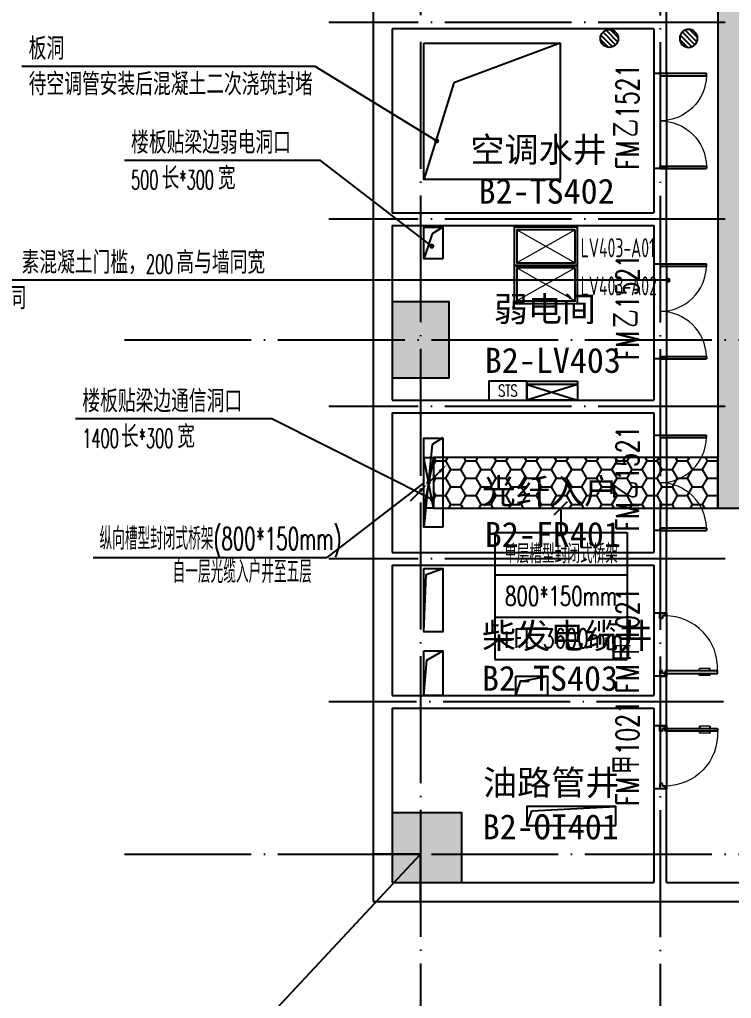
# Model space of a CAD drawing. Extents: x -18502 to 259858, y -468734 to 127958.
# Drawn here: x -6324 to 4900, y -306687 to -291266 of the extents above; entities that cross this region are included whole.
import ezdxf
from ezdxf.enums import TextEntityAlignment as Align

# ---------------------------------------------------------------- set-up
doc = ezdxf.new("R2010")
doc.units = 0
doc.header["$LTSCALE"] = 1000
doc.linetypes.add('参照-弱电底图$0$DOTE', pattern=[2.42, 2, -0.2, 0.02, -0.2])
doc.layers.get('0').update_dxf_attribs({"linetype": 'CONTINUOUS'})
for name, color, linetype in [('0桥架标注-垂直', 6, 'CONTINUOUS'), ('0桥架标注-走廊', 1, 'CONTINUOUS'), ('TK', 4, 'CONTINUOUS'), ('参照-弱电底图$0$0弱电机柜', 3, 'CONTINUOUS'), ('参照-弱电底图$0$0弱电机柜编号', 3, 'CONTINUOUS'), ('参照-弱电底图$0$COLUMN', 2, 'CONTINUOUS'), ('参照-弱电底图$0$DIM_LEAD', 3, 'CONTINUOUS'), ('参照-弱电底图$0$DOOR_FIRE', 4, 'CONTINUOUS'), ('参照-弱电底图$0$DOOR_FIRE_TEXT', 7, 'CONTINUOUS'), ('参照-弱电底图$0$DOTE', 14, '参照-弱电底图$0$DOTE'), ('参照-弱电底图$0$EQUIP_地漏', 7, 'CONTINUOUS'), ('参照-弱电底图$0$IT设备', 5, 'CONTINUOUS'), ('参照-弱电底图$0$PUB_HATCH', 8, 'CONTINUOUS'), ('参照-弱电底图$0$PUB_TEXT', 7, 'CONTINUOUS'), ('参照-弱电底图$0$WALL', 2, 'CONTINUOUS'), ('参照-弱电底图$0$变配电留洞', 9, 'CONTINUOUS'), ('参照-弱电底图$0$图层1-房间名称', 4, 'CONTINUOUS'), ('参照-弱电底图$0$图层1-房间编号', 51, 'CONTINUOUS'), ('参照-弱电底图$0$图层1-油', 30, 'CONTINUOUS'), ('参照-弱电底图$0$图层1-钢平台钢梁', 30, 'CONTINUOUS'), ('参照-弱电底图$0$暖通井', 21, 'CONTINUOUS'), ('参照-弱电底图$0$通信留洞', 111, 'CONTINUOUS'), ('参照-生产网桥架$0$EQUIP-箱柜', 3, 'CONTINUOUS'), ('参照-生产网桥架$0$LWIRE', 4, 'CONTINUOUS'), ('参照-生产网桥架$0$T通信桥架-主', 5, 'CONTINUOUS')]:
    doc.layers.add(name, color=color, linetype=linetype)
doc.styles.add('hzdf2', font='romans2.shx', dxfattribs={"width": 0.75, "height": 3.5, "bigfont": 'hzdf2.shx'})
doc.styles.add('STDTEXT', font='romans2.shx', dxfattribs={"bigfont": 'hzdf2.shx'})
doc.styles.add('参照-弱电底图$0$_TCH_DIM', font='SIMPLEX', dxfattribs={"width": 0.8, "bigfont": 'HZTXT.shx'})
doc.styles.add('参照-弱电底图$0$_TCH_WINDOW', font='SIMPLEX', dxfattribs={"height": 3.5, "bigfont": 'GBCBIG.shx'})
doc.styles.add('参照-弱电底图$0$_TEL_ATTDEF', font='ROMANS2', dxfattribs={"width": 0.8, "height": 3, "bigfont": 'AllInOneBig.shx'})
doc.styles.add('参照-弱电底图$0$_TEL_DIM', font='SIMPLEX', dxfattribs={"width": 0.8, "height": 3.5, "bigfont": 'HZTXT.shx'})
doc.styles.add('参照-弱电底图$0$AUDIT_D_250910134057-0', font='simhei.ttf', dxfattribs={"width": 0.8})
doc.styles.add('参照-弱电底图$0$HZDF2', font='gbenor.shx', dxfattribs={"width": 0.7, "height": 300, "bigfont": 'gbcbig.shx'})
doc.styles.add('参照-生产网桥架$0$_TEL_DIM', font='SIMPLEX', dxfattribs={"width": 0.8, "height": 3.5, "bigfont": 'HZTXT'})
doc.styles.add('参照-生产网桥架$0$STANDARD', font='GBENOR', dxfattribs={"bigfont": 'GBCBIG'})

# ---------------------------------------------------------------- blocks, each defined once
blk = doc.blocks.new('*U9')
for p, q in [((-566.7, 800), (266.8, 800)), ((-566.7, 800), (-566.7, 0)), ((266.8, 800), (266.8, 0)), ((-566.7, 533.3), (266.8, 533.3)), ((-566.7, 266.7), (266.8, 266.7)), ((-566.7, 0), (266.8, 0))]:
    blk.add_line(p, q)
at = {"color": 7, "style": 'STDTEXT', "width": 0.75}
for tag, p in [('TRAYNO', (-466.7, 666.7)), ('TRAYSIZE', (-466.7, 400)), ('INSTALLELEVATION', (-466.7, 133.3))]:
    blk.add_attdef(tag, text='', height=200, dxfattribs=at).set_placement(p, align=Align.MIDDLE_LEFT)
blk = doc.blocks.new('参照-生产网桥架$0$$TelecSys$00000081')
for p, q in [((0.104, 0.104), (0.104, 0.104)), ((-1.15, -1.15), (-0.55, -0.55)), ((-0.104, -0.104), (-0.104, -0.104))]:
    blk.add_line(p, q)
at = {"const_width": 0.142}
blk.add_lwpolyline([(0.071, 0, 1), (-0.071, 0, 1)], format="xyb", close=True, dxfattribs=at)
blk.add_solid([(-0.62, -0.48), (-0.48, -0.62), (-0.1, -0.1)])
at = {"style": '参照-生产网桥架$0$STANDARD', "width": 0.8, "flags": 9}
blk.add_attdef('A', (0, 0), '', height=0.00002, rotation=180, dxfattribs=at)
blk = doc.blocks.new('参照-生产网桥架$0$$TelecSys$00000079')
for p, q in [((0.7, 0.7), (0, 0)), ((0.104, 0.104), (0.104, 0.104)), ((-0.104, -0.104), (-0.104, -0.104))]:
    blk.add_line(p, q)
at = {"const_width": 0.142}
blk.add_lwpolyline([(-0.071, 0, 1), (0.071, 0, 1)], format="xyb", close=True, dxfattribs=at)
blk.add_solid([(0.63, 0.77), (0.77, 0.63), (1.15, 1.15)])
at = {"style": '参照-生产网桥架$0$STANDARD', "width": 0.8, "flags": 9}
blk.add_attdef('A', (0, 0), '', height=0.00002, dxfattribs=at)
blk = doc.blocks.new('参照-生产网桥架$0$800X150紫色')
at = {"color": 6}
for p, q in [((-400, 150), (400, 0)), ((400, 150), (-400, 0))]:
    blk.add_line(p, q, dxfattribs=at)
blk.add_lwpolyline([(-400, 150), (400, 150), (400, 0), (-400, 0)], close=True, dxfattribs=at)
blk = doc.blocks.new('参照-生产网桥架$0$$equip_U$00001151(zhang)')
at = {"xscale": 0.002, "yscale": 0.002, "zscale": 0.002}
blk.add_blockref('参照-生产网桥架$0$800X150紫色', (0, 0), dxfattribs=at)
at = {"color": 7, "style": '参照-生产网桥架$0$_TEL_DIM', "flags": 1}
for tag in ['A', 'REMARK']:
    blk.add_attdef(tag, text='', height=0.00002, dxfattribs=at).set_placement((0, 0), align=Align.MIDDLE_CENTER)
blk = doc.blocks.new('参照-弱电底图$0$封堵004')
at = {"layer": '参照-弱电底图$0$图层1-钢平台钢梁', "color": 0}
blk.add_line((-1254188, -517787), (-1258241, -522129), dxfattribs=at)
blk = doc.blocks.new('参照-弱电底图$0$$TwtSys$00000141')
at = {"color": 0}
for p, q in [((-94, 8), (-10, 92)), ((-94, 8), (-10, 92)), ((-87, -35), (35, 87)), ((-87, -35), (35, 87)), ((-66, -66), (66, 66)), ((-66, -66), (66, 66)), ((-32, -87), (88, 33)), ((-32, -87), (88, 33)), ((11, -92), (92, -11)), ((11, -92), (92, -11))]:
    blk.add_line(p, q, dxfattribs=at)
blk.add_circle((0, 0), 94, dxfattribs=at)
blk.add_circle((0, 0), 94, dxfattribs=at)
blk = doc.blocks.new('参照-弱电底图$0$$DorLib2D$00000002')
at = {"color": 0}
for p, q in [((-0.5, 0), (-0.5, 0.4875)), ((-0.475, 0.4875), (-0.5, 0.4875)), ((-0.475, 0), (-0.475, 0.4875)), ((0.475, 0), (0.475, 0.4875)), ((0.475, 0.4875), (0.5, 0.4875)), ((0.5, 0), (0.5, 0.4875)), ((-0.5, 0), (-0.475, 0)), ((0.5, 0), (0.475, 0))]:
    blk.add_line(p, q, dxfattribs=at)
at = {"color": 0, "lineweight": 13}
for centre, start, end in [((-0.4875, 0), 0, 88.53072), ((0.4875, 0), 91.46928, 180)]:
    blk.add_arc(centre, 0.4875, start, end, dxfattribs=at)
blk = doc.blocks.new('参照-弱电底图$0$$DorLib2D$00000009')
at = {"color": 0, "lineweight": 13}
for p, q in [((0.378, 0.782), (0.378, 0.624)), ((0.489, 0.782), (0.489, 0.624))]:
    blk.add_line(p, q, dxfattribs=at)
at = {"color": 0}
for p, q in [((0.413, 0.782), (0.378, 0.782)), ((0.413, 0.905), (0.413, 0.081)), ((0.454, 0.905), (0.413, 0.905)), ((0.454, 0.081), (0.454, 0.905)), ((0.489, 0.782), (0.454, 0.782)), ((0.413, 0.624), (0.378, 0.624)), ((0.489, 0.624), (0.454, 0.624)), ((-0.494, 0.081), (-0.453, 0.081)), ((-0.494, -0.002), (-0.494, 0.081)), ((-0.453, 0.081), (-0.453, 0.039)), ((-0.453, 0.039), (-0.412, 0.039)), ((-0.412, 0.039), (-0.412, -0.002)), ((0.413, 0.081), (0.454, 0.081)), ((0.454, 0.039), (0.413, 0.039)), ((0.413, 0.039), (0.413, -0.002)), ((0.495, 0.081), (0.454, 0.081)), ((0.454, 0.081), (0.454, 0.039)), ((0.495, -0.002), (0.495, 0.081)), ((-0.494, -0.002), (-0.494, -0.002)), ((-0.412, -0.002), (-0.494, -0.002)), ((0.413, -0.002), (0.495, -0.002)), ((0.495, -0.002), (0.495, -0.002))]:
    blk.add_line(p, q, dxfattribs=at)
at = {"color": 0, "lineweight": 13}
blk.add_arc((0.372, 0.082), 0.825, 87.134, 180.0717, dxfattribs=at)
blk = doc.blocks.new('参照-弱电底图$0$_FZH')
at = {"color": 0}
blk.add_lwpolyline([(-0.5, -0.5), (0.5, -0.5), (0.5, 0.5), (-0.5, 0.5)], close=True, dxfattribs=at)
at = {"layer": '参照-弱电底图$0$PUB_HATCH', "color": 0}
blk.add_solid([(-0.5, -0.5), (0.5, -0.5), (-0.5, 0.5), (0.5, 0.5)], dxfattribs=at)
blk = doc.blocks.new('参照-弱电底图$0$机柜1000X600')
at = {"color": 3, "linetype": 'ByBlock', "lineweight": 5}
for p, q in [((560, -960), (40, -40)), ((560, -40), (40, -960))]:
    blk.add_line(p, q, dxfattribs=at)
at = {"color": 3}
for points in [[(600, 0), (600, -1000), (0, -1000), (0, 0)], [(560, -40), (560, -960), (40, -960), (40, -40)]]:
    blk.add_lwpolyline(points, close=True, dxfattribs=at)
blk = doc.blocks.new('参照-弱电底图$0$$equip_U$00000615(zhang)')
at = {"xscale": 0.002, "yscale": 0.002, "zscale": 0.002}
blk.add_blockref('参照-弱电底图$0$机柜1000X600', (0, 0), dxfattribs=at)
at = {"color": 7, "style": '参照-弱电底图$0$_TEL_DIM', "flags": 1}
for tag in ['A', 'REMARK']:
    blk.add_attdef(tag, text='', height=0.00002, dxfattribs=at).set_placement((0, 0), align=Align.MIDDLE_CENTER)
blk = doc.blocks.new('参照-弱电底图$0$ODF800x300')
at = {"layer": '参照-弱电底图$0$IT设备'}
for p, q in [((0, 300), (-800, 300)), ((-800, 300), (-800, 0)), ((0, 300), (0, 0)), ((0, 300), (0, 0)), ((-800, 0), (0, 0))]:
    blk.add_line(p, q, dxfattribs=at)
at = {"layer": '参照-弱电底图$0$IT设备', "linetype": 'ByBlock'}
for p, q in [((-800, 250), (0, 250)), ((-800, 250), (0, 0)), ((0, 250), (-800, 0))]:
    blk.add_line(p, q, dxfattribs=at)
blk = doc.blocks.new('参照-弱电底图$0$$equip_U$00000323(zhang)')
at = {"xscale": 0.002, "yscale": 0.002, "zscale": 0.002}
blk.add_blockref('参照-弱电底图$0$ODF800x300', (1.6, 0), dxfattribs=at)
at = {"color": 7, "style": '参照-弱电底图$0$_TEL_DIM', "flags": 1}
for tag in ['A', 'REMARK']:
    blk.add_attdef(tag, text='', height=0.00002, dxfattribs=at).set_placement((0, 0), align=Align.MIDDLE_CENTER)
blk = doc.blocks.new('参照-弱电底图$0$$equip_U$00000958(zhang)')
at = {"ltscale": 100}
blk.add_blockref('参照-弱电底图$0$$equip_U$00000323(zhang)', (-1.6, 0), dxfattribs=at)
at = {"color": 7, "style": '参照-弱电底图$0$_TEL_DIM', "flags": 1}
for tag in ['A', 'REMARK']:
    blk.add_attdef(tag, text='', height=0.00002, dxfattribs=at).set_placement((0, 0), align=Align.MIDDLE_CENTER)
blk = doc.blocks.new('参照-弱电底图$0$QING600')
at = {"color": 4, "ltscale": 100}
blk.add_lwpolyline([(-300, -300), (300, -300), (300, 0), (-300, 0)], close=True, dxfattribs=at)
blk = doc.blocks.new('参照-弱电底图$0$$equip_U$00001152(zhang)')
at = {"xscale": 0.002, "yscale": 0.002, "zscale": 0.002}
blk.add_blockref('参照-弱电底图$0$QING600', (0.6, 0), dxfattribs=at)
at = {"color": 7, "style": '参照-弱电底图$0$_TEL_DIM', "flags": 1}
for tag in ['A', 'REMARK']:
    blk.add_attdef(tag, text='', height=0.00002, dxfattribs=at).set_placement((0, 0), align=Align.MIDDLE_CENTER)
at = {"color": 7, "style": '参照-弱电底图$0$_TEL_DIM', "width": 0.7}
blk.add_attdef('STS', text='', height=0.36, dxfattribs=at).set_placement((0.6, -0.3), align=Align.MIDDLE_CENTER)
at = {"color": 7, "style": '参照-弱电底图$0$_TEL_DIM'}
blk.add_attdef('$TEXT$', text='', height=0.00002, dxfattribs=at).set_placement((0, -0.6), align=Align.MIDDLE_CENTER)

msp = doc.modelspace()

# ---------------------------------------------------------------- hatches: boundary and pattern name
at = {"layer": '参照-生产网桥架$0$T通信桥架-主'}
h = msp.add_hatch(dxfattribs=at)
h.set_pattern_fill('HONEY', color=256, scale=100, angle=-90)
h.set_pattern_definition([(270, (-55387.44, -465576.2), (137.4815, -238.125), [158.75, -317.5]), (30, (-55387.44, -465576.2), (137.48155, 238.12497), [158.75, -317.5]), (330, (-55387.44, -465576.2), (274.96305, -3e-05), [-317.5, 158.75])])
h.paths.add_polyline_path([(5487.5, -274212.8), (4687.5, -274212.8), (4687.5, -298962.8), (5487.5, -298962.8)])
h = msp.add_hatch(dxfattribs=at)
h.set_pattern_fill('HONEY', color=256, scale=100)
h.set_pattern_definition([(0, (0, -97355.43), (238.125, 137.4815), [158.75, -317.5]), (120, (0, -97355.43), (-238.12497, 137.48155), [158.75, -317.5]), (60, (0, -97355.43), (3e-05, 274.96305), [-317.5, 158.75])])
h.paths.add_polyline_path([(200, -298162.7), (200, -298962.7), (4687.5, -298962.8), (4687.5, -298162.8)])

# ---------------------------------------------------------------- linework, layer by layer
at = {"layer": '0桥架标注-垂直'}
for p, q in [((50, -298562.7), (-1478.5, -299738.6)), ((-5163, -299738.6), (-1478.5, -299738.6)), ((-750, -304412.8), (0, -304412.8)), ((0, -304412.8), (0, -305162.8))]:
    msp.add_line(p, q, dxfattribs=at)
at = {"layer": '0桥架标注-走廊', "ltscale": 100}
for p, q in [((2105.5, -299068.7), (2317.6, -298856.6)), ((2212.5, -298962.7), (2212.5, -299348.7))]:
    msp.add_line(p, q, dxfattribs=at)
at = {"layer": 'TK', "color": 1}
for p, q in [((-750, -304412.8), (0, -304412.8)), ((-750, -304412.8), (0, -304412.8)), ((0, -304412.8), (0, -305162.8)), ((0, -304412.8), (0, -305162.8))]:
    msp.add_line(p, q, dxfattribs=at)
at = {"layer": '参照-弱电底图$0$0弱电机柜'}
for p, q in [((0, -304412.8), (-750, -304412.8)), ((0, -304412.8), (-750, -304412.8)), ((0, -305162.8), (0, -304412.8)), ((0, -305162.8), (0, -304412.8))]:
    msp.add_line(p, q, dxfattribs=at)
at = {"layer": '参照-弱电底图$0$DIM_LEAD', "color": 8}
for p, q in [((-1664.2, -292004), (-6285.4, -292004)), ((252, -293177.7), (-1664.2, -292004)), ((-1576.4, -293484.7), (-4670.8, -293484.7)), ((175.2, -294836.7), (-1576.4, -293484.7)), ((-5656.1, -295373.3), (-6884.7, -295373.3)), ((3900, -295373.3), (-5656.1, -295373.3)), ((-2344.9, -297557.5), (-5439.4, -297557.5)), ((182.5, -298824.3), (-2344.9, -297557.5))]:
    msp.add_line(p, q, dxfattribs=at)
at = {"layer": '参照-弱电底图$0$DIM_LEAD', "color": 8, "const_width": 40}
for points in [[(269.1, -293188.1, 1), (235, -293167.2, 1)], [(191.1, -294849, 1), (159.4, -294824.5, 1)], [(3920, -295373.3, 1), (3880, -295373.3, 1)], [(200.4, -298833.3, 1), (164.6, -298815.4, 1)]]:
    msp.add_lwpolyline(points, format="xyb", close=True, dxfattribs=at)
at = {"layer": '参照-弱电底图$0$DOOR_FIRE', "color": 8}
for p, q in [((3675, -292112.3), (3675, -293612.3)), ((3875, -292112.3), (3875, -293612.3)), ((3675, -295112.7), (3675, -296612.7)), ((3875, -295112.7), (3875, -296612.7)), ((3675, -297812.7), (3675, -299312.7)), ((3875, -297812.7), (3875, -299312.7)), ((3675, -300612.7), (3675, -301612.7)), ((3875, -300612.7), (3875, -301612.7)), ((3675, -302387.7), (3675, -303387.7)), ((3875, -302387.7), (3875, -303387.7))]:
    msp.add_line(p, q, dxfattribs=at)
at = {"layer": '参照-弱电底图$0$DOTE', "color": 8}
for p, q in [((0, -245635.4), (0, -308147.8)), ((3775, -245640.3), (3775, -308152.7)), ((4800, -291312.7), (-1450, -291312.7)), ((4800, -294412.7), (-1450, -294412.7)), ((-4670.9, -296312.7), (81207.9, -296312.7)), ((-4670.9, -296312.7), (81118.8, -296312.7)), ((4800, -297362.7), (-1450, -297362.7)), ((4800, -299762.7), (-1450, -299762.7)), ((4775, -302012.7), (-1450, -302012.7)), ((-4670.9, -304412.7), (81207.9, -304412.7)), ((-4670.9, -304412.7), (81118.8, -304412.7))]:
    msp.add_line(p, q, dxfattribs=at)
at = {"layer": '参照-弱电底图$0$WALL', "color": 8}
for p, q in [((-750, -288812.7), (-750, -291312.7)), ((3875, -291312.7), (3875, -290312.6)), ((-750, -291312.7), (-750, -294412.7)), ((-450, -291412.7), (-450, -294312.7)), ((3675, -291412.7), (-450, -291412.7)), ((3675, -291412.7), (3675, -292112.3)), ((3875, -292112.3), (3875, -291312.7)), ((3675, -292112.3), (3875, -292112.3)), ((3875, -293612.3), (3675, -293612.3)), ((3675, -293612.3), (3675, -294312.7)), ((3875, -294412.7), (3875, -293612.3)), ((-450, -294312.7), (3675, -294312.7)), ((-750, -294412.7), (-750, -296312.7)), ((-450, -294512.7), (3675, -294512.7)), ((-450, -294512.7), (-450, -295712.7)), ((3675, -294512.7), (3675, -295112.7)), ((3875, -295112.7), (3875, -294412.7)), ((3675, -295112.7), (3875, -295112.7)), ((-750, -296312.7), (-750, -297362.7)), ((3875, -296612.7), (3675, -296612.7)), ((3675, -296612.7), (3675, -297262.7)), ((3875, -297362.7), (3875, -296612.7)), ((-450, -296912.7), (-450, -297262.7)), ((-450, -297262.7), (3675, -297262.7)), ((-750, -297362.7), (-750, -299762.7)), ((-450, -297462.7), (3675, -297462.7)), ((-450, -297462.7), (-450, -299662.7)), ((3675, -297462.7), (3675, -297812.7)), ((3875, -297812.7), (3875, -297362.7)), ((3675, -297812.7), (3875, -297812.7)), ((3875, -299312.7), (3675, -299312.7)), ((3675, -299312.7), (3675, -299662.7)), ((3875, -299762.7), (3875, -299312.7)), ((-750, -299762.7), (-750, -302012.7)), ((-450, -299662.7), (3675, -299662.7)), ((3875, -300612.7), (3875, -299762.7)), ((-450, -299862.7), (3675, -299862.7)), ((-450, -299862.7), (-450, -301912.7)), ((3675, -299862.7), (3675, -300612.7)), ((3675, -300612.7), (3875, -300612.7)), ((3875, -301612.7), (3675, -301612.7)), ((3675, -301612.7), (3675, -301912.7)), ((3875, -302012.7), (3875, -301612.7)), ((-450, -301912.7), (3675, -301912.7)), ((-750, -302012.7), (-750, -305162.7)), ((3875, -302387.7), (3875, -302012.7)), ((-450, -302112.7), (3675, -302112.7)), ((-450, -302112.7), (-450, -303762.7)), ((3675, -302112.7), (3675, -302387.7)), ((3675, -302387.7), (3875, -302387.7)), ((3875, -303387.7), (3675, -303387.7)), ((3675, -303387.7), (3675, -304862.7)), ((3875, -304862.7), (3875, -303387.7)), ((650, -304862.7), (3675, -304862.7)), ((3875, -304862.7), (6455, -304862.7)), ((-750, -305162.7), (3775, -305162.7)), ((3775, -305162.7), (6455, -305162.7))]:
    msp.add_line(p, q, dxfattribs=at)
at = {"layer": '参照-弱电底图$0$变配电留洞', "color": 8}
for points in [[(50, -299912.7), (350, -299912.7), (350, -300912.7), (50, -300912.7)], [(50, -301212.7), (350, -301212.7), (350, -301912.7), (50, -301912.7)]]:
    msp.add_lwpolyline(points, close=True, dxfattribs=at)
for points in [[(50, -300912.7), (87.8, -300007.2), (350, -299912.7)], [(50, -301912.7), (99.7, -301358.9), (350, -301212.7)]]:
    msp.add_lwpolyline(points, dxfattribs=at)
at = {"layer": '参照-弱电底图$0$图层1-油', "color": 8}
for p, q in [((1574.8, -301695), (2000, -301612.7)), ((1500, -301912.7), (1574.8, -301695)), ((1674.8, -303962.7), (1751.4, -303730.6)), ((1751.4, -303730.6), (3074.8, -303662.7))]:
    msp.add_line(p, q, dxfattribs=at)
for points in [[(1500, -301612.7), (2000, -301612.7), (2000, -301912.7), (1500, -301912.7)], [(3074.8, -303962.7), (3074.8, -303662.7), (1674.8, -303662.7), (1674.8, -303962.7)]]:
    msp.add_lwpolyline(points, close=True, dxfattribs=at)
at = {"layer": '参照-弱电底图$0$暖通井', "color": 8}
msp.add_lwpolyline([(50, -291637.2), (2200, -291637.2), (2200, -293787.2), (50, -293787.2)], close=True, dxfattribs=at)
msp.add_lwpolyline([(2200, -291637.2), (525, -292262.2), (50, -293787.2)], dxfattribs=at)
at = {"layer": '参照-弱电底图$0$通信留洞', "color": 8}
for p, q in [((350, -294537.7), (181.5, -294643.4)), ((181.5, -294643.4), (50, -295037.7)), ((350, -297857.2), (181.5, -297962.9)), ((350, -297857.2), (181.5, -297962.9)), ((350, -297857.2), (181.5, -297962.9)), ((181.5, -297962.9), (50, -299262.7))]:
    msp.add_line(p, q, dxfattribs=at)
for points in [[(350, -295037.7), (50, -295037.7), (50, -294537.7), (350, -294537.7)], [(350, -299262.7), (50, -299262.7), (50, -297862.7), (350, -297862.7)]]:
    msp.add_lwpolyline(points, close=True, dxfattribs=at)
at = {"layer": '参照-生产网桥架$0$T通信桥架-主'}
for p, q in [((-750, -304412.8), (0, -304412.8)), ((0, -304412.8), (0, -305162.8))]:
    msp.add_line(p, q, dxfattribs=at)
at = {"layer": '参照-生产网桥架$0$T通信桥架-主', "color": 5}
msp.add_lwpolyline([(5487.5, -274212.8), (4687.5, -274212.8), (4687.5, -298962.8), (5487.5, -298962.8)], close=True, dxfattribs=at)
at = {"layer": '参照-生产网桥架$0$T通信桥架-主'}
msp.add_lwpolyline([(200, -298162.7), (200, -298962.7), (4687.5, -298962.8), (4687.5, -298162.8)], close=True, dxfattribs=at)

# ---------------------------------------------------------------- block references
at = {"layer": '0桥架标注-走廊'}
ref = msp.add_blockref('*U9', (2587.4, -301348.7), dxfattribs=dict(at, xscale=2.5, yscale=2.5, zscale=2.5))
ref.add_attrib('TRAYNO', '单层槽型封闭式桥架', dxfattribs={"layer": '0', "color": 7, "height": 300, "style": 'hzdf2', "width": 0.7}).set_placement((2212.5, -299682), align=Align.MIDDLE_CENTER)
ref.add_attrib('TRAYSIZE', '800*150mm', dxfattribs={"layer": '0', "color": 7, "height": 300, "style": 'hzdf2', "width": 0.7}).set_placement((2212.5, -300348.7), align=Align.MIDDLE_CENTER)
ref.add_attrib('INSTALLELEVATION', '+FL 3600mm', dxfattribs={"layer": '0', "color": 7, "height": 300, "style": 'hzdf2', "width": 0.7}).set_placement((2212.5, -301015.3), align=Align.MIDDLE_CENTER)
at = {"layer": '参照-弱电底图$0$0弱电机柜', "xscale": -500, "yscale": 500, "zscale": 500, "rotation": 270}
for p in [(2475, -295137.8), (2475, -295737.8)]:
    msp.add_blockref('参照-弱电底图$0$$equip_U$00000615(zhang)', p, dxfattribs=at)
at = {"layer": '参照-弱电底图$0$0弱电机柜'}
ref = msp.add_blockref('参照-弱电底图$0$$equip_U$00001152(zhang)', (1075, -296962.8), dxfattribs=dict(at, xscale=500, yscale=500, zscale=500))
ref.add_attrib('STS', 'STS', dxfattribs={"layer": '0', "color": 7, "height": 180, "style": '参照-弱电底图$0$_TEL_ATTDEF', "width": 0.7}).set_placement((1375, -297112.8), align=Align.MIDDLE_CENTER)
ref.add_attrib('$TEXT$', 'REMARK', dxfattribs={"layer": '0', "color": 7, "height": 0.01, "style": '参照-弱电底图$0$_TEL_ATTDEF'}).set_placement((1075, -297262.8), align=Align.MIDDLE_CENTER)
at = {"layer": '参照-弱电底图$0$0弱电机柜', "xscale": -500, "yscale": 500, "zscale": 500}
msp.add_blockref('参照-弱电底图$0$$equip_U$00000958(zhang)', (1675, -297262.8), dxfattribs=at)
at = {"layer": '参照-弱电底图$0$COLUMN', "color": 8}
for p, xscale, yscale, zscale in [((0, -296312.7), 899.9999999837019, 1199.999999965192, 1199.999999965192), ((100, -304312.7), 1100, 1100, 1100)]:
    msp.add_blockref('参照-弱电底图$0$_FZH', p, dxfattribs=dict(at, xscale=xscale, yscale=yscale, zscale=zscale))
at = {"layer": '参照-弱电底图$0$DOOR_FIRE', "color": 8, "zscale": 200}
for name, p, xscale, yscale, rotation in [('参照-弱电底图$0$$DorLib2D$00000002', (3775, -292862.3), -1500, 1500, 270.0000000056115), ('参照-弱电底图$0$$DorLib2D$00000002', (3775, -295862.7), 1500, 1500, 270.0000000078051), ('参照-弱电底图$0$$DorLib2D$00000002', (3775, -298562.7), 1500, 1500, 270.000000007804), ('参照-弱电底图$0$$DorLib2D$00000009', (3775, -301112.7), 1000, 1000, 270.0000000078026), ('参照-弱电底图$0$$DorLib2D$00000009', (3775, -302887.7), -1000, 1000, 270.0000000078028)]:
    msp.add_blockref(name, p, dxfattribs=dict(at, xscale=xscale, yscale=yscale, rotation=rotation))
at = {"layer": '参照-弱电底图$0$EQUIP_地漏', "color": 8, "xscale": 1.5, "yscale": 1.5, "zscale": 1.5, "rotation": 269.9961660966636}
msp.add_blockref('参照-弱电底图$0$$TwtSys$00000141', (2975, -291562.6), dxfattribs=at)
at = {"layer": '参照-弱电底图$0$EQUIP_地漏', "color": 8, "xscale": -1.5, "yscale": 1.5, "zscale": 1.5}
msp.add_blockref('参照-弱电底图$0$$TwtSys$00000141', (4225, -291562.7), dxfattribs=at)
at = {"layer": '参照-弱电底图$0$图层1-钢平台钢梁', "color": 8}
msp.add_blockref('参照-弱电底图$0$封堵004', (1254187.5, 213374.4), dxfattribs=at)
at = {"layer": '参照-生产网桥架$0$EQUIP-箱柜', "xscale": 500, "yscale": 500, "zscale": 500, "rotation": 270}
msp.add_blockref('参照-生产网桥架$0$$equip_U$00001151(zhang)', (50, -298562.7), dxfattribs=at)
at = {"layer": '参照-生产网桥架$0$LWIRE', "xscale": 250, "yscale": 250, "zscale": 250}
for name in ['参照-生产网桥架$0$$TelecSys$00000079', '参照-生产网桥架$0$$TelecSys$00000081']:
    msp.add_blockref(name, (125, -298562.7), dxfattribs=at)

# ---------------------------------------------------------------- texts
at = {"layer": '0桥架标注-垂直', "color": 0, "style": 'hzdf2', "width": 0.6}
for s, p in [('纵向槽型封闭式桥架(800*150mm)', (-5062.7, -299618.8)), ('自一层光缆入户井至五层', (-3909.6, -300141.1))]:
    msp.add_text(s, height=350, dxfattribs=at).set_placement(p)
at = {"layer": '参照-弱电底图$0$0弱电机柜编号', "linetype": 'Continuous', "style": '参照-弱电底图$0$HZDF2', "width": 0.7}
for s, p in [('LV403-A01', (2522.9, -295011.5, 138.1)), ('LV403-A02', (2522.9, -295611.5, 138.1))]:
    msp.add_text(s, height=300, dxfattribs=at).set_placement(p)
at = {"layer": '参照-弱电底图$0$DOOR_FIRE_TEXT', "color": 8, "style": '参照-弱电底图$0$_TCH_WINDOW', "width": 0.705882}
for s, p in [('1521', (3440.2, -292828.8)), ('FM', (3440.2, -293627.7)), ('1521', (3440.2, -295829.2)), ('FM', (3440.2, -296628.1)), ('1521', (3440.2, -298529.2)), ('FM', (3440.2, -299328.1)), ('1021', (3440.2, -301079.2)), ('FM', (3440.2, -301878.1)), ('1021', (3440.2, -302854.2)), ('FM', (3440.2, -303653.1))]:
    msp.add_text(s, height=357, rotation=90, dxfattribs=at).set_placement(p)
at = {"layer": '参照-弱电底图$0$DOOR_FIRE_TEXT', "color": 8, "style": '参照-弱电底图$0$_TCH_WINDOW'}
for s, p in [('乙', (3440.2, -293123.7)), ('乙', (3440.2, -296124.1)), ('乙', (3440.2, -298824.1)), ('甲', (3440.2, -301374.1)), ('甲', (3440.2, -303149.1))]:
    msp.add_text(s, height=405.1, rotation=90, dxfattribs=at).set_placement(p)
at = {"layer": '参照-弱电底图$0$PUB_TEXT', "color": 8, "style": '参照-弱电底图$0$_TCH_DIM'}
for s, height, width, p in [('板洞', 350, 0.8, (-6180.4, -291899)), ('待空调管安装后混凝土二次浇筑封堵', 350, 0.8, (-6180.4, -292459)), ('楼板贴梁边弱电洞口', 350, 0.8, (-4565.8, -293379.7)), ('长', 350, 0.8, (-4085.8, -293939.7)), ('宽', 350, 0.8, (-3197.8, -293939.7)), ('500', 297.5, 0.564706, (-4565.8, -293939.7)), ('*300', 297.5, 0.564706, (-3805.8, -293939.7)), ('素混凝土门槛，', 350, 0.8, (-6291.7, -295268.3)), ('200', 297.5, 0.564706, (-4331.7, -295268.3)), ('高与墙同宽', 350, 0.8, (-3851.7, -295268.3)), ('余同', 350, 0.8, (-6779.7, -295828.3)), ('楼板贴梁边通信洞口', 350, 0.8, (-5334.4, -297452.5)), ('长', 350, 0.8, (-4726.4, -298012.5)), ('宽', 350, 0.8, (-3838.4, -298012.5)), ('1400', 297.5, 0.564706, (-5334.4, -298012.5)), ('*300', 297.5, 0.564706, (-4446.4, -298012.5))]:
    msp.add_text(s, height=height, dxfattribs=dict(at, width=width)).set_placement(p)
at = {"layer": '参照-弱电底图$0$图层1-房间名称', "color": 8, "style": '参照-弱电底图$0$AUDIT_D_250910134057-0'}
for s, p in [('空调水井', (783.1, -293511.9)), ('弱电间', (1152.5, -296024)), ('光纤入户', (961.8, -298891.8)), ('柴发电缆井', (967, -301172.2)), ('油路管井', (983, -303484.5))]:
    msp.add_text(s, height=394.3, dxfattribs=at).set_placement(p)
at = {"layer": '参照-弱电底图$0$图层1-房间编号', "color": 8, "style": '参照-弱电底图$0$AUDIT_D_250910134057-0'}
for s, p in [('B2-TS402', (913, -294166)), ('B2-LV403', (1011, -296831.7)), ('B2-FR401', (1011, -299574.4)), ('B2-TS403', (966.3, -301841)), ('B2-OI401', (978.1, -304180.8))]:
    msp.add_text(s, height=394.3, dxfattribs=at).set_placement(p)
at = {"layer": '参照-弱电底图$0$通信留洞', "color": 8, "style": '参照-弱电底图$0$_TEL_DIM', "flags": 1}
for tag, text, p in [('REMARK', '', (-250, -294537.7)), ('A', '通信孔700X300', (-250, -294537.7)), ('A', '通信孔500*300', (-250, -294537.7)), ('REMARK', '', (-250, -294537.7)), ('A', '通信孔700X300', (350, -297857.2)), ('REMARK', '', (350, -297857.2)), ('A', '通信孔700X300', (350, -297862.7)), ('REMARK', '', (350, -297862.7))]:
    msp.add_attdef(tag, text=text, height=0.01, dxfattribs=at).set_placement(p, align=Align.MIDDLE_CENTER)

doc.saveas('drawing.dxf')
